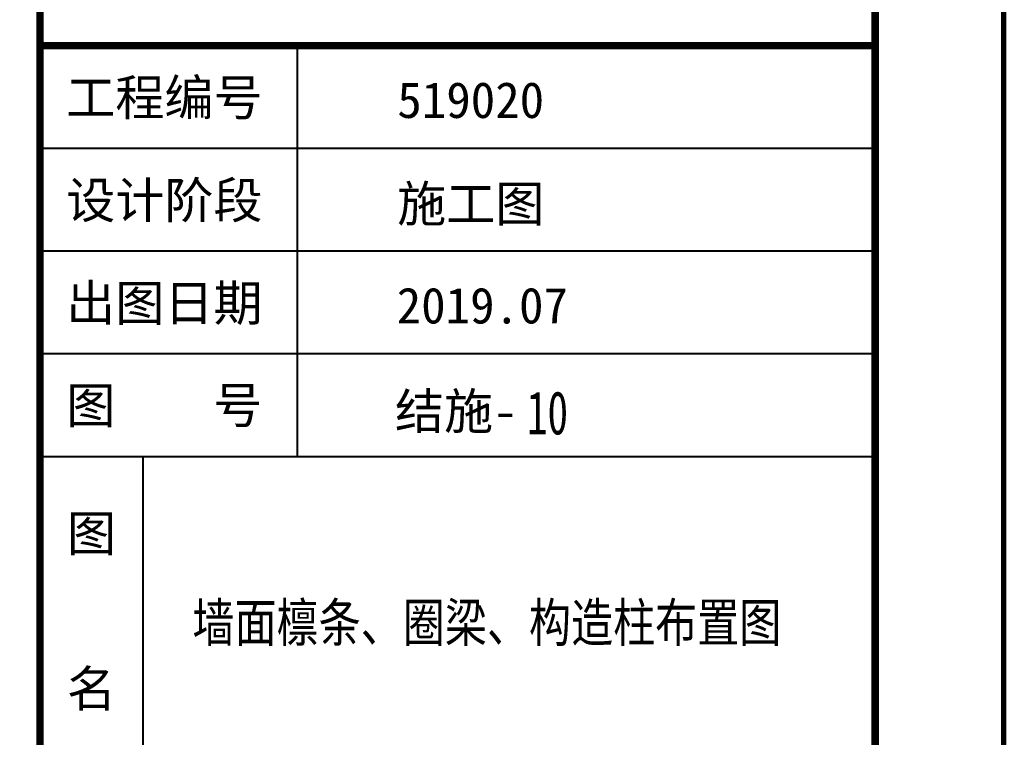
# Model space of a CAD drawing. Extents: x 447413 to 2975780, y -1432727 to 1301644.
# Drawn here: x 2420575 to 2432092, y -815451 to -807071 of the extents above; entities that cross this region are included whole.
import ezdxf
from ezdxf.enums import TextEntityAlignment as Align

# ---------------------------------------------------------------- set-up
doc = ezdxf.new("R2010")
doc.units = 0
doc.header["$LTSCALE"] = 1000
doc.header["$MEASUREMENT"] = 0
for name, color, linetype in [('图名', 7, 'Continuous'), ('图框', 253, 'Continuous'), ('图纸编号', 6, 'Continuous')]:
    doc.layers.add(name, color=color, linetype=linetype)
doc.styles.add('cx_biaoti', font='')
doc.styles.add('iicon5', font='simhei.ttf')
doc.styles.add('STYLE3', font='', dxfattribs={"height": 5})
doc.styles.get('cx_biaoti').set_extended_font_data('SimSun')
doc.styles.get('STYLE3').set_extended_font_data('SimSun')

# ---------------------------------------------------------------- blocks, each defined once
blk = doc.blocks.new('A$C6B0021A6')
at = {"layer": '图框', "color": 153}
for p, q in [((113420, 19020, -84000), (113420, 15820, -84000)), ((117920, 18220, -84000), (111420, 18220, -84000)), ((117920, 17420, -84000), (111420, 17420, -84000)), ((117920, 16620, -84000), (111420, 16620, -84000)), ((117920, 15820, -84000), (111420, 15820, -84000)), ((112220, 15820, -84000), (112220, 13420, -84000))]:
    blk.add_line(p, q, dxfattribs=at)
at = {"layer": '图框', "color": 2, "const_width": 40, "elevation": -84000}
blk.add_lwpolyline([(20, 84120), (118920, 84120), (118920, 20), (20, 20)], close=True, dxfattribs=at)
at = {"layer": '图框', "color": 153, "const_width": 58, "elevation": -84000}
for points in [[(111420, 1020), (2520, 1020), (2520, 83120), (111420, 83120)], [(111420, 83120), (117920, 83120), (117920, 1020), (111420, 1020)], [(111420, 30220), (117920, 30220), (117920, 1020), (111420, 1020)]]:
    blk.add_lwpolyline(points, close=True, dxfattribs=at)
blk.add_lwpolyline([(111420, 19020), (117920, 19020)], dxfattribs=at)
at = {"layer": '图框', "color": 153, "style": 'cx_biaoti'}
for s, p in [('工程编号', (111623.6, 18476.9, -84000)), ('设计阶段', (111623.6, 17676.9, -84000)), ('出图日期', (111623.6, 16876.9, -84000)), ('图    号', (111623.6, 16080, -84000))]:
    blk.add_text(s, height=280, dxfattribs=at).set_placement(p)
for s, p in [('519020', (114771.9, 18595, -84000)), ('施工图', (114771.9, 17795, -84000)), ('2019.07', (114862.2, 16995, -84000)), ('结施-', (114659.2, 16179.6, -84000)), ('图', (111820, 15220, -84000)), ('名', (111820, 14020, -84000))]:
    blk.add_text(s, height=280, dxfattribs=at).set_placement(p, align=Align.MIDDLE)
blk = doc.blocks.new('图纸编号')
at = {"layer": '图纸编号', "color": 0, "style": 'STYLE3', "width": 0.7}
blk.add_attdef('图纸编号', (2625405.5, 142894.5), '', height=260, dxfattribs=at)
blk = doc.blocks.new('图名')
at = {"layer": '图名', "style": 'iicon5', "width": 0.7}
blk.add_attdef('图名', (2629106.6, 144662), '', height=300, dxfattribs=at)

msp = doc.modelspace()

# ---------------------------------------------------------------- block references
at = {"xscale": 1.5, "yscale": 1.5, "zscale": 1.5}
msp.add_blockref('A$C6B0021A6', (2253682, -835904.4, 252000), dxfattribs=at)
at = {"layer": '图名'}
ref = msp.add_blockref('图名', (-1521068.6, -1031329, 126000), dxfattribs=dict(at, xscale=1.5, yscale=1.5, zscale=1.5))
ref.add_attrib('图名', '墙面檩条、圈梁、构造柱布置图', (2422591.3, -814336, 126000), dxfattribs={"height": 450, "style": 'iicon5', "width": 0.8})
at = {"layer": '图纸编号', "color": 6, "xscale": 1.944, "yscale": 1.944, "zscale": 1.944}
msp.add_blockref('图纸编号', (-2677293.1, -1089701.1, 126000), dxfattribs=at).add_auto_attribs({'图纸编号': '10'})

doc.saveas('drawing.dxf')
